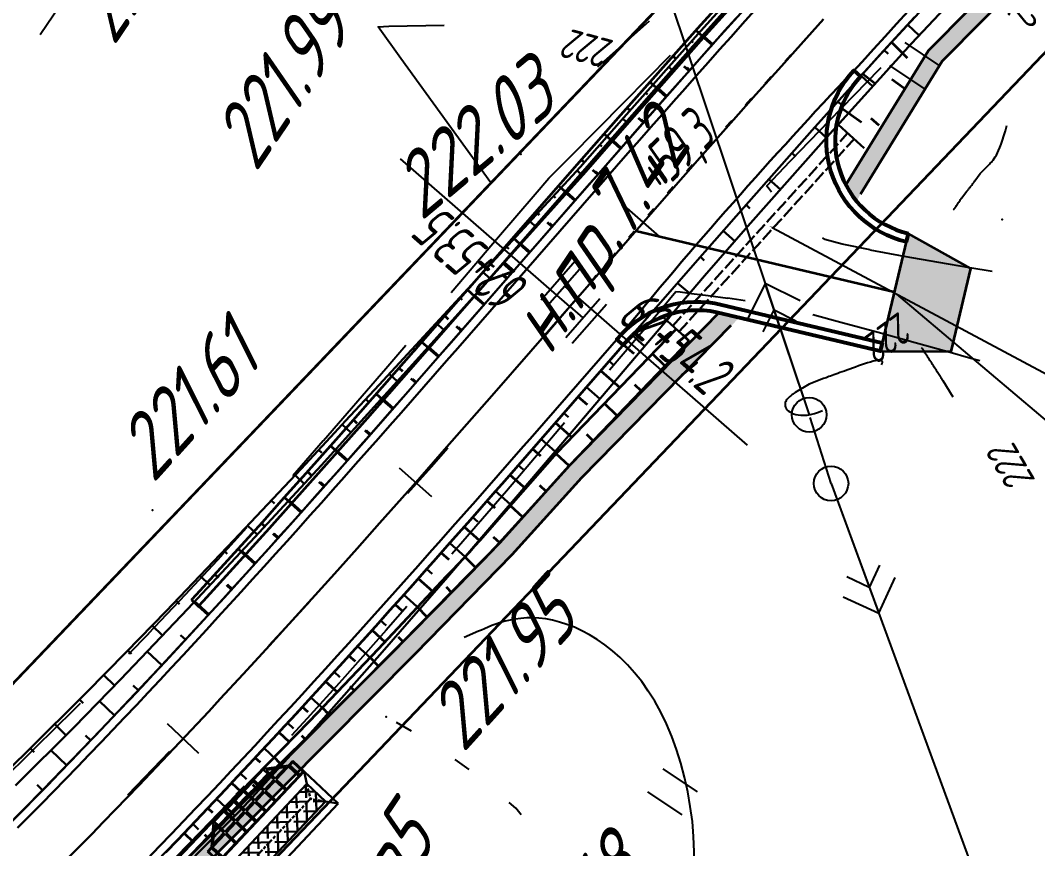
# Model space of a CAD drawing. Header units: millimetres. Extents: x -698 to 8131, y -704 to 4503.
# Drawn here: x 4623.7 to 4682.5, y 3122.9 to 3170.8 of the extents above; entities that cross this region are included whole.
import ezdxf
from ezdxf import colors
from ezdxf.entities.mleader import LeaderData, LeaderLine
from ezdxf.math import Vec2, Vec3

# ---------------------------------------------------------------- set-up
doc = ezdxf.new("R2010")
doc.units = ezdxf.units.MM
for name, pattern in [('ACAD_ISO02W100', [15, 12, -3]), ('CONTI', [0]), ('STROT', [1.7, 0.5, -1.2])]:
    doc.linetypes.add(name, pattern=pattern)
for name, color, linetype, lineweight in [('10', 1, 'Continuous', 35), ('Гравий', 30, 'Continuous', 35), ('КОПИЯ_ОСЬ_13_ОТКОСЫ', 7, 'Continuous', 30), ('КОПИЯ_ОСЬ_ГРАНИЦЫ_ПОЛОС', 7, 'Continuous', 30), ('ОСЬ_ВЕРХ_ПОКРЫТИЯ_ГРАНИЦЫ_ПОЛОС', 7, 'Continuous', 30), ('ОСЬ_ВЕРХ_ПОКРЫТИЯ_ОСЬ', 1, 'Continuous', 30), ('Ось_примыкания', 1, 'Continuous', 35), ('Площ примыкании', 101, 'Continuous', 30), ('Тротуар', 40, 'Continuous', 35), ('Трубы мет.', 7, 'ACAD_ISO02W100', 30)]:
    doc.layers.add(name, color=color, linetype=linetype, lineweight=lineweight)
for name, color, linetype in [('GOR_BDEFAULT', 212, 'CONTI'), ('NAD_MDEFAULT', 7, 'CONTI'), ('PI_OTDEFAULT', 172, 'CONTI'), ('PI_TTDEFAULT', 5, 'CONTI'), ('SIT_LDEFAULT', 7, 'CONTI'), ('USLZNDEFAULT', 7, 'CONTI'), ('ZAPSKDEFAULT', 7, 'CONTI'), ('Выноски', 250, 'Continuous'), ('ОСЬ_ВЕРХ_ПОКРЫТИЯ_ОТКОСЫ', 7, 'Continuous'), ('ОСЬ_ВЕРХ_ПОКРЫТИЯ_ПИКЕТЫ', 1, 'Continuous'), ('ОСЬ_ВЕРХ_ПОКРЫТИЯ_РАЗБИВКА_КРИВ', 1, 'Continuous'), ('разметка', 7, 'Continuous')]:
    doc.layers.add(name, color=color, linetype=linetype)
doc.styles.add('eskd', font='isocpeui.ttf', dxfattribs={"width": 1.2})
doc.styles.add('SHRFT', font='isocpeui.ttf', dxfattribs={"width": 3.5})
doc.styles.get("Standard").update_dxf_attribs({"font": 'isocpeui.ttf'})
doc.styles.add('ГОСТ', font='isocpeui.ttf', dxfattribs={"height": 4})

# ---------------------------------------------------------------- blocks, each defined once
blk = doc.blocks.new('*U41')
at = {"color": 0}
for points in [[(-6.6, 12.26), (9.54, 28.4)], [(-6.6, 21.22), (0.58, 28.4)], [(9.9, 10.93), (-6.6, 27.43)], [(9.9, 19.9), (1.4, 28.4)], [(-6.6, 3.29), (9.9, 19.79)], [(9.9, 1.97), (-6.6, 18.47)], [(-6.6, -5.68), (9.9, 10.82)], [(9.9, -7), (-6.6, 9.5)], [(-6.6, -14.64), (9.9, 1.86)], [(9.9, -15.96), (-6.6, 0.54)], [(-6.6, -23.61), (9.9, -7.11)], [(9.9, -24.93), (-6.6, -8.43)], [(-6.6, -32.57), (9.9, -16.07)], [(9.9, -33.9), (-6.6, -17.4)], [(-6.6, -41.54), (9.9, -25.04)], [(9.64, -42.6), (-6.6, -26.36)], [(0.67, -42.6), (-6.6, -35.33)], [(1.31, -42.6), (9.9, -34.01)]]:
    blk.add_lwpolyline(points, dxfattribs=at)
blk = doc.blocks.new('Наброска')
at = {"lineweight": 30}
for p, q in [((1.5, 3), (2.006, 2.662)), ((3.75, 3), (3.244, 2.662)), ((2.006, 2.662), (2.131, 2.579)), ((2.193, 2.538), (2.318, 2.454)), ((3.057, 2.538), (2.932, 2.454)), ((3.244, 2.662), (3.119, 2.579)), ((2.381, 2.413), (2.505, 2.33)), ((2.568, 2.288), (2.625, 2.25)), ((2.682, 2.288), (2.625, 2.25)), ((2.625, 2.25), (2.625, 2.1)), ((2.625, 2.025), (2.625, 1.875)), ((2.869, 2.413), (2.745, 2.33)), ((2.625, 1.8), (2.625, 1.65)), ((2.625, 1.575), (2.625, 1.425)), ((2.625, 1.35), (2.625, 1.2)), ((2.625, 1.125), (2.625, 0.975)), ((2.625, 0.9), (2.625, 0.75)), ((2.625, 0.675), (2.625, 0.525)), ((2.625, 0.45), (2.625, 0.3)), ((2.625, 0.225), (2.625, 0.075)), ((2.625, -0.225), (2.625, -0.375)), ((2.625, -0.45), (2.625, -0.6)), ((2.625, -0.675), (2.625, -0.825)), ((2.625, -0.9), (2.625, -1.05)), ((2.625, -1.125), (2.625, -1.275)), ((2.625, -1.35), (2.625, -1.5)), ((2.625, -1.575), (2.625, -1.725)), ((2.625, -1.8), (2.625, -1.95)), ((2.381, -2.413), (2.505, -2.33)), ((2.568, -2.288), (2.625, -2.25)), ((2.625, -2.025), (2.625, -2.175)), ((2.682, -2.288), (2.625, -2.25)), ((2.869, -2.413), (2.745, -2.33)), ((1.5, -3), (2.006, -2.662)), ((2.006, -2.662), (2.131, -2.579)), ((2.193, -2.538), (2.318, -2.454)), ((3.057, -2.538), (2.932, -2.454)), ((3.244, -2.662), (3.119, -2.579)), ((3.75, -3), (3.244, -2.662))]:
    blk.add_line(p, q, dxfattribs=at)
for points in [[(0, 1.762), (0.75, 2.7), (0.75, 3), (1.5, 3), (1.5, -3), (0.75, -3), (0.75, -2.7), (0, -1.762)], [(0.788, 2.747), (1.462, 2.747), (1.462, 2.963), (0.788, 2.963)], [(1.5, 3), (3.75, 3), (3.75, -3), (1.5, -3)], [(0.12, 1.8), (0.712, 1.8), (0.712, 2.578)], [(0.788, 2.578), (0.788, 1.8), (1.462, 1.8), (1.462, 2.672), (0.788, 2.672), (0.788, 2.672)], [(2.006, 2.662), (2.006, -2.662), (3.244, -2.662), (3.244, 2.662)], [(0, 1.725), (0.3, 1.725), (0.3, 1.05), (0, 1.05)], [(0.375, 1.725), (0.712, 1.725), (0.712, 1.05), (0.375, 1.05)], [(0.788, 1.725), (1.462, 1.725), (1.462, 1.05), (0.788, 1.05)], [(0.038, 0.975), (0.712, 0.975), (0.712, 0.375), (0.038, 0.375)], [(0.788, 0.975), (1.462, 0.975), (1.462, 0.375), (0.788, 0.375)], [(0.038, 0.3), (0.712, 0.3), (0.712, -0.3), (0.038, -0.3)], [(0.788, 0.3), (1.462, 0.3), (1.462, -0.3), (0.788, -0.3)], [(0.038, -0.375), (0.712, -0.375), (0.712, -0.975), (0.038, -0.975)], [(0.788, -0.375), (1.462, -0.375), (1.462, -0.975), (0.788, -0.975)], [(0, -1.725), (0.3, -1.725), (0.3, -1.05), (0, -1.05)], [(0.375, -1.725), (0.712, -1.725), (0.712, -1.05), (0.375, -1.05)], [(0.788, -1.725), (1.462, -1.725), (1.462, -1.05), (0.788, -1.05)], [(0.12, -1.8), (0.712, -1.8), (0.712, -2.578)], [(0.788, -2.578), (0.788, -1.8), (1.462, -1.8), (1.462, -2.672), (0.788, -2.672), (0.788, -2.672)], [(0.788, -2.747), (1.462, -2.747), (1.462, -2.963), (0.788, -2.963)]]:
    blk.add_lwpolyline(points, close=True, dxfattribs=at)
at = {"lineweight": 30, "xscale": 0.075, "yscale": 0.075, "zscale": 0.075}
blk.add_blockref('*U41', (2.501, 0.532), dxfattribs=at)
blk = doc.blocks.new('BL_2011')
at = {"color": 0}
for p, q in [((0, 0), (0, 2.4)), ((1.6, 0), (1.6, 2.4))]:
    blk.add_line(p, q, dxfattribs=at)
blk = doc.blocks.new('BL_20')
at = {"color": 0}
blk.add_circle((0, 0), 1, dxfattribs=at)
blk = doc.blocks.new('*U49')
at = {"layer": 'КОПИЯ_ОСЬ_13_ОТКОСЫ'}
for points in [[(251.01, 516.279), (254.433, 519.602), (257.82, 522.976), (260.143, 525.335), (262.451, 527.708), (266.362, 531.799), (270.246, 535.935), (272.18, 538.016), (272.824, 538.711), (274.764, 540.793), (277.348, 543.578), (286.397, 553.376), (288.917, 556.249), (293.361, 561.265), (297.214, 565.544)], [(253.736, 517.609), (257.119, 520.998), (259.8, 523.743), (263.709, 527.832), (267.582, 531.971), (271.428, 536.15), (273.343, 538.253), (275.255, 540.362), (277.8, 543.183), (286.709, 553.103), (289.224, 555.979), (293.657, 561), (297.501, 565.283)], [(292.829, 560.665), (292.929, 560.576)], [(291.503, 559.168), (291.804, 558.901)], [(290.177, 557.671), (290.279, 557.58)], [(288.851, 556.173), (289.158, 555.903)], [(287.532, 554.67), (287.637, 554.578)], [(286.207, 553.171), (286.515, 552.887)], [(284.851, 551.702), (284.967, 551.595)], [(283.494, 550.233), (283.842, 549.911)], [(282.137, 548.764), (282.266, 548.644)], [(280.78, 547.294), (281.169, 546.935)], [(279.423, 545.825), (279.566, 545.693)], [(278.066, 544.356), (278.496, 543.958)], [(276.707, 542.888), (276.864, 542.743)], [(275.347, 541.422), (275.817, 540.986)], [(273.985, 539.957), (274.155, 539.799)], [(272.622, 538.494), (273.132, 538.021)], [(271.262, 537.028), (271.44, 536.862)], [(269.898, 535.565), (270.43, 535.065)], [(268.529, 534.107), (268.716, 533.931)], [(267.16, 532.649), (267.721, 532.122)], [(265.785, 531.196), (265.979, 531.011)], [(264.403, 529.75), (264.984, 529.195)], [(263.021, 528.305), (263.221, 528.113)], [(261.633, 526.865), (262.23, 526.285)], [(260.237, 525.432), (260.445, 525.229)], [(258.836, 524.005), (259.458, 523.393)], [(257.427, 522.586), (257.641, 522.371)], [(256.011, 521.174), (256.652, 520.53)], [(254.594, 519.762), (254.816, 519.54)]]:
    blk.add_lwpolyline(points, dxfattribs=at)

msp = doc.modelspace()

# ---------------------------------------------------------------- hatches: boundary and pattern name
at = {"layer": 'Гравий', "ltscale": 7}
h = msp.add_hatch(color=256, dxfattribs=at)
h.paths.add_polyline_path([(4678.629, 3156.426), (4675, 3158.457), (4674.192, 3155.052), (4677.621, 3152.173)])
h.paths.add_polyline_path([(4674.192, 3155.052), (4673.385, 3151.646), (4677.489, 3151.619), (4677.621, 3152.173)])
at = {"layer": 'Тротуар', "lineweight": 30, "ltscale": 7}
for points in [[(4750.851, 3240.533), (4744.507, 3234.59), (4739.082, 3228.72), (4728.466, 3217.215), (4721.081, 3209.127), (4707.005, 3195.988), (4694.99, 3187.404), (4689.172, 3181.87), (4683.393, 3176.339), (4676.149, 3169.012), (4671.396, 3161.258), (4672.019, 3160.317), (4672.248, 3160.735), (4676.96, 3168.41), (4684.094, 3175.626), (4689.862, 3181.146), (4695.651, 3186.653), (4707.64, 3195.212), (4721.799, 3208.43), (4729.203, 3216.539), (4739.817, 3228.042), (4745.217, 3233.885), (4751.953, 3240.111)], [(4574.899, 3074.276), (4575.294, 3073.418), (4576.712, 3074.251), (4583.281, 3078.834), (4589.76, 3083.547), (4596.289, 3088.339), (4606.028, 3095.85), (4611.942, 3100.74), (4617.993, 3106.019), (4626.782, 3114.243), (4633.809, 3121.367), (4646.491, 3134.137), (4652.107, 3139.885), (4656.133, 3144.334), (4665.227, 3153.58), (4664.057, 3153.857), (4655.405, 3145.019), (4651.379, 3140.571), (4645.778, 3134.839), (4633.098, 3122.071), (4626.084, 3114.96), (4617.323, 3106.761), (4611.295, 3101.502), (4605.404, 3096.632), (4595.688, 3089.139), (4589.17, 3084.354), (4582.701, 3079.648), (4576.14, 3075.071)]]:
    msp.add_hatch(color=256, dxfattribs=at).paths.add_polyline_path(points)

# ---------------------------------------------------------------- linework, layer by layer
at = {"layer": '10'}
for p, q in [((4704.083, 3217.114), (4605.073, 3113.424)), ((4617.193, 3100.104), (4716.683, 3204.304)), ((4617.193, 3100.104), (4716.683, 3204.304))]:
    msp.add_line(p, q, dxfattribs=at)
msp.add_lwpolyline([(4789.103, 3384.464), (4785.093, 3347.224), (4781.963, 3330.514), (4765.343, 3289.654), (4750.583, 3264.934), (4737.293, 3247.844), (4704.083, 3217.114), (4605.073, 3113.424), (4594.853, 3105.354), (4502.873, 3046.584), (4488.273, 3034.384), (4472.633, 3015.434), (4468.193, 2995.454), (4472.373, 2972.494)], dxfattribs=at)
at = {"layer": 'GOR_BDEFAULT', "color": 212, "elevation": 222, "flags": 128}
for points in [[(4657.049, 3168.08), (4660.039, 3170.75)], [(4650.869, 3161.39), (4645.659, 3168.58), (4644.349, 3170.41), (4644.969, 3170.45), (4648.169, 3170.5)], [(4677.629, 3159.82), (4677.649, 3159.85), (4677.679, 3159.89), (4677.709, 3159.93), (4677.739, 3159.98), (4677.769, 3160.02), (4677.799, 3160.07), (4677.829, 3160.12), (4677.869, 3160.17), (4677.899, 3160.22), (4677.929, 3160.27), (4677.969, 3160.32), (4677.999, 3160.37), (4678.029, 3160.42), (4678.059, 3160.46), (4678.079, 3160.5), (4678.389, 3160.89), (4678.419, 3160.92), (4678.449, 3160.96), (4678.479, 3161), (4678.509, 3161.04), (4678.539, 3161.08), (4678.569, 3161.12), (4678.609, 3161.16), (4678.639, 3161.21), (4678.679, 3161.25), (4678.709, 3161.3), (4678.739, 3161.34), (4678.779, 3161.38), (4678.809, 3161.42), (4678.839, 3161.46), (4678.859, 3161.5), (4679.169, 3161.93), (4679.699, 3162.47), (4679.749, 3162.52), (4679.809, 3162.58), (4679.859, 3162.64), (4679.909, 3162.7), (4679.969, 3162.78), (4680.029, 3162.88), (4680.099, 3162.98), (4680.159, 3163.11), (4680.229, 3163.26), (4680.299, 3163.43), (4680.379, 3163.62), (4680.449, 3163.84), (4680.539, 3164.09), (4680.619, 3164.38), (4680.709, 3164.69)], [(4677.609, 3148.98), (4677.019, 3149.94), (4676.989, 3149.98), (4676.959, 3150.03), (4676.929, 3150.07), (4676.899, 3150.12), (4676.869, 3150.17), (4676.839, 3150.22), (4676.799, 3150.28), (4676.759, 3150.33), (4676.719, 3150.39), (4676.679, 3150.46), (4676.639, 3150.52), (4676.599, 3150.59), (4676.549, 3150.66), (4676.509, 3150.73), (4676.459, 3150.8), (4676.409, 3150.88), (4676.359, 3150.95), (4676.309, 3151.03), (4676.259, 3151.11), (4676.209, 3151.19), (4676.159, 3151.26), (4676.109, 3151.34), (4676.059, 3151.41), (4676.009, 3151.49), (4675.969, 3151.56), (4675.919, 3151.62), (4675.879, 3151.69), (4675.839, 3151.74), (4675.809, 3151.8), (4675.779, 3151.84)], [(4677.609, 3148.98), (4677.019, 3149.94), (4676.989, 3149.98), (4676.959, 3150.03), (4676.929, 3150.07), (4676.899, 3150.12), (4676.869, 3150.17), (4676.839, 3150.22), (4676.799, 3150.28), (4676.759, 3150.33), (4676.719, 3150.39), (4676.679, 3150.46), (4676.639, 3150.52), (4676.599, 3150.59), (4676.549, 3150.66), (4676.509, 3150.73), (4676.459, 3150.8), (4676.409, 3150.88), (4676.359, 3150.95), (4676.309, 3151.03), (4676.259, 3151.11), (4676.209, 3151.19), (4676.159, 3151.26), (4676.109, 3151.34), (4676.059, 3151.41), (4676.009, 3151.49), (4675.969, 3151.56), (4675.919, 3151.62), (4675.879, 3151.69), (4675.839, 3151.74), (4675.809, 3151.8), (4675.779, 3151.84)], [(4673.459, 3150.85), (4673.499, 3150.94), (4673.509, 3151.02), (4673.479, 3151.07), (4673.429, 3151.1), (4673.349, 3151.11), (4673.239, 3151.11), (4673.119, 3151.09), (4672.969, 3151.06), (4672.819, 3151.02), (4672.649, 3150.97), (4672.479, 3150.91), (4672.299, 3150.85), (4672.119, 3150.79), (4671.949, 3150.73), (4671.779, 3150.67), (4671.619, 3150.61), (4671.459, 3150.55), (4671.319, 3150.5), (4671.179, 3150.45), (4671.049, 3150.41), (4670.929, 3150.36), (4670.819, 3150.32), (4670.709, 3150.28), (4670.609, 3150.24), (4670.509, 3150.21), (4670.419, 3150.18), (4670.339, 3150.14), (4670.259, 3150.11), (4670.179, 3150.09), (4670.099, 3150.06), (4669.269, 3149.73), (4668.469, 3149.26), (4668.409, 3149.22), (4668.339, 3149.17), (4668.269, 3149.12), (4668.209, 3149.07), (4668.149, 3149.02), (4668.089, 3148.96), (4668.039, 3148.91), (4667.989, 3148.85), (4667.949, 3148.79), (4667.919, 3148.73), (4667.889, 3148.67), (4667.879, 3148.6), (4667.879, 3148.54), (4667.889, 3148.47), (4667.909, 3148.4)], [(4673.459, 3150.85), (4673.499, 3150.94), (4673.509, 3151.02), (4673.479, 3151.07), (4673.429, 3151.1), (4673.349, 3151.11), (4673.239, 3151.11), (4673.119, 3151.09), (4672.969, 3151.06), (4672.819, 3151.02), (4672.649, 3150.97), (4672.479, 3150.91), (4672.299, 3150.85), (4672.119, 3150.79), (4671.949, 3150.73), (4671.779, 3150.67), (4671.619, 3150.61), (4671.459, 3150.55), (4671.319, 3150.5), (4671.179, 3150.45), (4671.049, 3150.41), (4670.929, 3150.36), (4670.819, 3150.32), (4670.709, 3150.28), (4670.609, 3150.24), (4670.509, 3150.21), (4670.419, 3150.18), (4670.339, 3150.14), (4670.259, 3150.11), (4670.179, 3150.09), (4670.099, 3150.06), (4669.269, 3149.73), (4668.469, 3149.26), (4668.409, 3149.22), (4668.339, 3149.17), (4668.269, 3149.12), (4668.209, 3149.07), (4668.149, 3149.02), (4668.089, 3148.96), (4668.039, 3148.91), (4667.989, 3148.85), (4667.949, 3148.79), (4667.919, 3148.73), (4667.889, 3148.67), (4667.879, 3148.6), (4667.879, 3148.54), (4667.889, 3148.47), (4667.909, 3148.4)], [(4667.909, 3148.4), (4667.949, 3148.33), (4668.009, 3148.26), (4668.069, 3148.19), (4668.159, 3148.13), (4668.259, 3148.07), (4668.369, 3148.02), (4668.499, 3147.98), (4668.639, 3147.96), (4668.799, 3147.94), (4668.969, 3147.94), (4669.159, 3147.95), (4669.359, 3147.99), (4669.579, 3148.04), (4669.809, 3148.12), (4670.049, 3148.22)], [(4667.909, 3148.4), (4667.949, 3148.33), (4668.009, 3148.26), (4668.069, 3148.19), (4668.159, 3148.13), (4668.259, 3148.07), (4668.369, 3148.02), (4668.499, 3147.98), (4668.639, 3147.96), (4668.799, 3147.94), (4668.969, 3147.94), (4669.159, 3147.95), (4669.359, 3147.99), (4669.579, 3148.04), (4669.809, 3148.12), (4670.049, 3148.22)], [(4652.379, 3107.54), (4653.419, 3108.24), (4654.409, 3108.95), (4655.339, 3109.64), (4656.209, 3110.34), (4657.029, 3111.03), (4657.779, 3111.72), (4658.479, 3112.42), (4659.129, 3113.13), (4659.719, 3113.84), (4660.249, 3114.56), (4660.729, 3115.3), (4661.149, 3116.04), (4661.509, 3116.81), (4661.829, 3117.6), (4662.089, 3118.4), (4662.289, 3119.23), (4662.449, 3120.08), (4662.549, 3120.95), (4662.609, 3121.82), (4662.619, 3122.7), (4662.589, 3123.58), (4662.519, 3124.45), (4662.399, 3125.32), (4662.249, 3126.17), (4662.069, 3127.01), (4661.849, 3127.82), (4661.599, 3128.61), (4661.329, 3129.37), (4661.019, 3130.09), (4660.699, 3130.77), (4660.349, 3131.4), (4659.969, 3131.99), (4659.589, 3132.54), (4659.179, 3133.04), (4658.769, 3133.51), (4658.339, 3133.93), (4657.899, 3134.32), (4657.459, 3134.66), (4657.019, 3134.97), (4656.579, 3135.24), (4656.129, 3135.48), (4655.699, 3135.68), (4655.259, 3135.85), (4654.839, 3135.98), (4654.429, 3136.09), (4654.039, 3136.16), (4653.649, 3136.2), (4653.289, 3136.22), (4652.939, 3136.22), (4652.599, 3136.19), (4652.279, 3136.15), (4651.979, 3136.1), (4651.689, 3136.03), (4651.419, 3135.95), (4651.159, 3135.87), (4650.929, 3135.78), (4650.709, 3135.69), (4650.509, 3135.6), (4650.329, 3135.52), (4650.159, 3135.45), (4649.329, 3135.09)], [(4652.379, 3107.54), (4653.419, 3108.24), (4654.409, 3108.95), (4655.339, 3109.64), (4656.209, 3110.34), (4657.029, 3111.03), (4657.779, 3111.72), (4658.479, 3112.42), (4659.129, 3113.13), (4659.719, 3113.84), (4660.249, 3114.56), (4660.729, 3115.3), (4661.149, 3116.04), (4661.509, 3116.81), (4661.829, 3117.6), (4662.089, 3118.4), (4662.289, 3119.23), (4662.449, 3120.08), (4662.549, 3120.95), (4662.609, 3121.82), (4662.619, 3122.7), (4662.589, 3123.58), (4662.519, 3124.45), (4662.399, 3125.32), (4662.249, 3126.17), (4662.069, 3127.01), (4661.849, 3127.82), (4661.599, 3128.61), (4661.329, 3129.37), (4661.019, 3130.09), (4660.699, 3130.77), (4660.349, 3131.4), (4659.969, 3131.99), (4659.589, 3132.54), (4659.179, 3133.04), (4658.769, 3133.51), (4658.339, 3133.93), (4657.899, 3134.32), (4657.459, 3134.66), (4657.019, 3134.97), (4656.579, 3135.24), (4656.129, 3135.48), (4655.699, 3135.68), (4655.259, 3135.85), (4654.839, 3135.98), (4654.429, 3136.09), (4654.039, 3136.16), (4653.649, 3136.2), (4653.289, 3136.22), (4652.939, 3136.22), (4652.599, 3136.19), (4652.279, 3136.15), (4651.979, 3136.1), (4651.689, 3136.03), (4651.419, 3135.95), (4651.159, 3135.87), (4650.929, 3135.78), (4650.709, 3135.69), (4650.509, 3135.6), (4650.329, 3135.52), (4650.159, 3135.45), (4649.329, 3135.09)]]:
    msp.add_lwpolyline(points, dxfattribs=at)
at = {"layer": 'NAD_MDEFAULT', "color": 0}
msp.add_line((4624.8, 3169.957), (4635.075, 3185.191), dxfattribs=at)
at = {"layer": 'PI_TTDEFAULT', "color": 5}
for p in [(4652.599, 3163.04, 222.034), (4680.439, 3159.27, 222.022), (4631.299, 3142.45, 221.608), (4644.819, 3130.51, 221.948)]:
    msp.add_point(p, dxfattribs=at)
at = {"layer": 'SIT_LDEFAULT', "color": 7}
for p, q in [((4658.989, 3178.69), (4669.279, 3147.97)), ((4658.589, 3166.06), (4661.249, 3168.76)), ((4670.449, 3164.98), (4673.339, 3167.95)), ((4673.339, 3167.95), (4673.439, 3168.06)), ((4655.429, 3162.87), (4658.589, 3166.06)), ((4668.179, 3162.64), (4670.449, 3164.98)), ((4654.219, 3161.65), (4655.429, 3162.87)), ((4666.819, 3161.21), (4668.179, 3162.64)), ((4653.429, 3160.72), (4654.219, 3161.65)), ((4666.919, 3161.07), (4666.809, 3161.21)), ((4667.099, 3160.85), (4666.919, 3161.07)), ((4651.319, 3158.25), (4653.429, 3160.72)), ((4648.579, 3155.04), (4651.319, 3158.25)), ((4670.179, 3158.11), (4670.039, 3158.18)), ((4671.179, 3157.84), (4670.179, 3158.11)), ((4672.799, 3157.5), (4671.179, 3157.84)), ((4674.759, 3157.12), (4672.799, 3157.49)), ((4676.779, 3156.78), (4674.759, 3157.13)), ((4678.569, 3156.47), (4676.779, 3156.78)), ((4679.849, 3156.26), (4678.569, 3156.47)), ((4666.739, 3155.56), (4665.729, 3153.53)), ((4668.959, 3148.92), (4666.739, 3155.56)), ((4668.759, 3154.55), (4666.739, 3155.56)), ((4661.569, 3155.08), (4660.559, 3153.87)), ((4661.809, 3155.05), (4661.569, 3155.08)), ((4662.469, 3154.97), (4661.809, 3155.05)), ((4663.429, 3154.85), (4662.469, 3154.97)), ((4664.569, 3154.7), (4663.429, 3154.85)), ((4665.579, 3154.56), (4664.569, 3154.71)), ((4660.559, 3153.87), (4658.399, 3151.34)), ((4666.619, 3152.77), (4667.249, 3154.04)), ((4667.249, 3154.04), (4668.509, 3153.41)), ((4671.109, 3153.31), (4669.489, 3153.74)), ((4673.259, 3152.73), (4671.109, 3153.31)), ((4675.409, 3152.13), (4673.259, 3152.73)), ((4644.799, 3150.65), (4645.959, 3152)), ((4677.299, 3151.61), (4675.409, 3152.13)), ((4658.409, 3151.34), (4657.719, 3150.54)), ((4678.629, 3151.23), (4677.299, 3151.61)), ((4679.139, 3151.09), (4678.629, 3151.23)), ((4641.189, 3146.48), (4644.799, 3150.65)), ((4670.539, 3144), (4669.329, 3147.81)), ((4655.129, 3147.5), (4651.769, 3143.56)), ((4639.409, 3144.46), (4641.179, 3146.48)), ((4670.539, 3144), (4681.299, 3114.73)), ((4651.769, 3143.56), (4648.619, 3139.9)), ((4670.889, 3143.06), (4673.299, 3136.49)), ((4635.299, 3139.83), (4636.759, 3141.46)), ((4633.209, 3137.57), (4635.309, 3139.83)), ((4673.339, 3139.28), (4672.749, 3137.99)), ((4672.749, 3137.99), (4671.459, 3138.59)), ((4673.299, 3136.49), (4674.249, 3138.55)), ((4631.079, 3135.33), (4633.209, 3137.57)), ((4671.249, 3137.44), (4673.299, 3136.49)), ((4646.009, 3136.88), (4644.819, 3135.51)), ((4644.819, 3135.51), (4642.279, 3132.64)), ((4629.939, 3134.14), (4631.089, 3135.32)), ((4642.279, 3132.64), (4640.249, 3130.41)), ((4624.559, 3128.74), (4626.749, 3130.91)), ((4626.749, 3130.91), (4627.129, 3131.29)), ((4640.249, 3130.41), (4639.339, 3129.42)), ((4646.279, 3129.67), (4645.419, 3130.18)), ((4622.349, 3126.58), (4624.559, 3128.74)), ((4649.609, 3127.45), (4648.799, 3128.04)), ((4636.599, 3126.5), (4636.129, 3126.01)), ((4636.139, 3126), (4634.059, 3123.83)), ((4652.309, 3125.22), (4651.929, 3125.55)), ((4652.619, 3124.83), (4652.319, 3125.22)), ((4634.059, 3123.83), (4631.949, 3121.67))]:
    msp.add_line(p, q, dxfattribs=at)
at = {"layer": 'Гравий', "linetype": 'Continuous'}
msp.add_lwpolyline([(4673.385, 3151.646), (4677.489, 3151.619), (4678.629, 3156.426), (4675, 3158.457)], dxfattribs=at)
at = {"layer": 'КОПИЯ_ОСЬ_13_ОТКОСЫ'}
for points in [[(4621.606, 3122.885), (4624.985, 3126.293), (4628.322, 3129.75), (4631.598, 3133.224), (4635.444, 3137.393), (4639.255, 3141.606), (4640.519, 3143.019), (4641.78, 3144.436), (4643.667, 3146.566), (4645.55, 3148.703), (4648.057, 3151.561), (4656.827, 3161.603), (4659.344, 3164.474), (4663.781, 3169.487), (4667.627, 3173.76)], [(4623.381, 3126.523), (4626.763, 3129.912), (4629.444, 3132.657), (4633.353, 3136.746), (4637.226, 3140.885), (4641.072, 3145.064), (4642.987, 3147.167), (4644.899, 3149.276), (4647.444, 3152.097), (4656.353, 3162.017), (4658.868, 3164.893), (4663.301, 3169.915), (4667.145, 3174.197)], [(4623.261, 3113.874), (4625.12, 3115.677), (4626.964, 3117.495), (4630.418, 3120.979), (4633.822, 3124.505), (4637.155, 3128.039), (4641.058, 3132.27), (4644.913, 3136.533), (4646.189, 3137.959), (4647.462, 3139.388), (4649.363, 3141.535), (4651.258, 3143.685), (4653.776, 3146.555), (4662.547, 3156.599), (4665.052, 3159.456), (4669.452, 3164.428), (4673.252, 3168.65), (4677.08, 3172.816)], [(4623.086, 3112.037), (4625.022, 3113.852), (4628.578, 3117.269), (4632.079, 3120.732), (4635.529, 3124.235), (4636.214, 3124.94), (4636.896, 3125.646), (4640.77, 3129.93), (4644.589, 3134.246), (4648.364, 3138.586), (4650.238, 3140.762), (4652.105, 3142.94), (4654.584, 3145.847), (4663.215, 3156.013), (4665.723, 3158.866), (4670.126, 3163.827), (4673.924, 3168.038), (4675.198, 3169.431), (4677.746, 3172.184)], [(4674.97, 3170.52), (4675.636, 3169.908)], [(4663.703, 3169.399), (4663.222, 3169.825)], [(4673.617, 3169.048), (4673.84, 3168.843)], [(4662.378, 3167.902), (4662.219, 3168.042)], [(4672.276, 3167.565), (4672.95, 3166.958)], [(4661.052, 3166.404), (4660.575, 3166.826)], [(4670.938, 3166.078), (4671.161, 3165.877)], [(4659.727, 3164.906), (4659.569, 3165.046)], [(4669.6, 3164.591), (4670.271, 3163.988)], [(4658.406, 3163.404), (4657.931, 3163.821)], [(4668.273, 3163.095), (4668.497, 3162.897)], [(4657.088, 3161.901), (4656.924, 3162.044)], [(4666.947, 3161.597), (4667.619, 3161.002)], [(4655.771, 3160.395), (4655.281, 3160.823)], [(4665.622, 3160.1), (4665.844, 3159.902)], [(4654.456, 3158.888), (4654.278, 3159.043)], [(4664.3, 3158.598), (4664.971, 3158.01)], [(4653.14, 3157.382), (4652.608, 3157.847)], [(4662.982, 3157.095), (4663.209, 3156.895)], [(4651.824, 3155.876), (4651.633, 3156.043)], [(4661.665, 3155.589), (4662.349, 3154.992)], [(4650.509, 3154.369), (4649.935, 3154.871)], [(4660.349, 3154.083), (4660.591, 3153.872)], [(4649.194, 3152.863), (4648.988, 3153.042)], [(4659.034, 3152.576), (4659.759, 3151.943)], [(4647.878, 3151.357), (4647.262, 3151.896)], [(4657.718, 3151.07), (4657.974, 3150.847)], [(4646.559, 3149.853), (4646.339, 3150.045)], [(4656.402, 3149.564), (4657.17, 3148.893)], [(4645.239, 3148.35), (4644.583, 3148.928)], [(4655.087, 3148.057), (4655.357, 3147.822)], [(4643.917, 3146.85), (4643.684, 3147.054)], [(4653.771, 3146.551), (4654.58, 3145.842)], [(4642.591, 3145.352), (4641.896, 3145.968)], [(4652.453, 3145.047), (4652.736, 3144.799)], [(4641.264, 3143.856), (4641.017, 3144.075)], [(4651.133, 3143.544), (4651.982, 3142.796)], [(4639.932, 3142.364), (4639.194, 3143.024)], [(4649.811, 3142.043), (4650.108, 3141.782)], [(4638.595, 3140.877), (4638.338, 3141.109)], [(4648.486, 3140.545), (4649.375, 3139.759)], [(4637.254, 3139.393), (4636.483, 3140.09)], [(4647.159, 3139.049), (4647.467, 3138.775)], [(4635.912, 3137.91), (4635.641, 3138.155)], [(4645.829, 3137.556), (4646.751, 3136.731)], [(4634.561, 3136.435), (4633.756, 3137.177)], [(4644.493, 3136.067), (4644.814, 3135.777)], [(4633.205, 3134.965), (4632.921, 3135.227)], [(4631.849, 3133.495), (4630.997, 3134.281)], [(4643.151, 3134.584), (4644.116, 3133.712)], [(4641.81, 3133.101), (4642.144, 3132.798)], [(4630.48, 3132.037), (4630.186, 3132.314)], [(4629.108, 3130.582), (4628.228, 3131.412)], [(4640.462, 3131.623), (4641.456, 3130.706)], [(4639.106, 3130.153), (4639.449, 3129.836)], [(4627.728, 3129.134), (4627.424, 3129.427)], [(4626.339, 3127.695), (4625.428, 3128.574)], [(4637.75, 3128.683), (4638.781, 3127.731)], [(4636.384, 3127.222), (4636.733, 3126.893)], [(4624.949, 3126.257), (4624.637, 3126.567)], [(4635.012, 3125.766), (4636.058, 3124.78)], [(4633.638, 3124.314), (4633.969, 3123.993)]]:
    msp.add_lwpolyline(points, dxfattribs=at)
at = {"layer": 'КОПИЯ_ОСЬ_ГРАНИЦЫ_ПОЛОС'}
msp.add_lwpolyline([(4675, 3158.457), (4675, 3158.457, -0.57379), (4672.228, 3167.54), (4672.428, 3167.754)], format="xyb", dxfattribs=at)
at = {"layer": 'ОСЬ_ВЕРХ_ПОКРЫТИЯ_ГРАНИЦЫ_ПОЛОС', "linetype": 'Continuous'}
for points in [[(4623.502, 3124.076), (4624.197, 3124.777), (4624.889, 3125.481), (4625.58, 3126.187), (4626.269, 3126.895), (4626.957, 3127.604), (4627.642, 3128.316), (4628.326, 3129.03), (4629.008, 3129.745), (4629.689, 3130.462), (4630.368, 3131.181), (4631.046, 3131.902), (4631.723, 3132.624), (4632.398, 3133.348), (4633.071, 3134.073), (4633.744, 3134.8), (4634.415, 3135.529), (4635.085, 3136.258), (4635.753, 3136.99), (4636.421, 3137.722), (4637.087, 3138.456), (4637.753, 3139.191), (4638.417, 3139.927), (4639.081, 3140.664), (4639.744, 3141.402), (4640.405, 3142.142), (4641.067, 3142.882), (4641.727, 3143.624), (4642.387, 3144.366), (4643.046, 3145.109), (4643.704, 3145.853), (4644.362, 3146.598), (4645.019, 3147.343), (4645.676, 3148.089), (4646.332, 3148.836), (4646.989, 3149.583), (4647.644, 3150.331), (4648.3, 3151.08), (4648.955, 3151.829), (4649.611, 3152.578), (4650.266, 3153.328), (4650.921, 3154.078), (4651.576, 3154.829), (4652.231, 3155.579), (4652.886, 3156.33), (4653.541, 3157.081), (4654.197, 3157.832), (4654.852, 3158.583), (4655.508, 3159.335), (4656.164, 3160.086), (4656.821, 3160.837), (4657.478, 3161.589), (4658.136, 3162.34), (4658.795, 3163.091), (4659.454, 3163.841), (4660.114, 3164.592), (4660.775, 3165.342), (4661.436, 3166.092), (4662.099, 3166.841), (4662.762, 3167.589), (4663.427, 3168.337), (4664.093, 3169.085), (4664.759, 3169.832), (4665.428, 3170.578), (4666.097, 3171.323)], [(4623.148, 3124.428), (4623.841, 3125.129), (4624.533, 3125.831), (4625.222, 3126.536), (4625.91, 3127.243), (4626.597, 3127.952), (4627.282, 3128.662), (4627.965, 3129.375), (4628.646, 3130.09), (4629.326, 3130.806), (4630.005, 3131.524), (4630.682, 3132.244), (4631.357, 3132.965), (4632.032, 3133.689), (4632.704, 3134.413), (4633.376, 3135.139), (4634.047, 3135.867), (4634.716, 3136.596), (4635.384, 3137.327), (4636.051, 3138.059), (4636.717, 3138.792), (4637.382, 3139.526), (4638.046, 3140.262), (4638.709, 3140.998), (4639.371, 3141.736), (4640.033, 3142.475), (4640.693, 3143.215), (4641.353, 3143.956), (4642.013, 3144.698), (4642.671, 3145.441), (4643.329, 3146.184), (4643.987, 3146.929), (4644.644, 3147.674), (4645.301, 3148.42), (4645.957, 3149.166), (4646.613, 3149.913), (4647.268, 3150.661), (4647.924, 3151.409), (4648.579, 3152.158), (4649.234, 3152.907), (4649.889, 3153.657), (4650.544, 3154.407), (4651.199, 3155.157), (4651.854, 3155.908), (4652.509, 3156.659), (4653.164, 3157.41), (4653.82, 3158.161), (4654.475, 3158.912), (4655.131, 3159.664), (4655.788, 3160.415), (4656.445, 3161.166), (4657.102, 3161.918), (4657.76, 3162.669), (4658.419, 3163.42), (4659.078, 3164.171), (4659.738, 3164.922), (4660.399, 3165.672), (4661.061, 3166.423), (4661.724, 3167.172), (4662.388, 3167.921), (4663.053, 3168.67), (4663.719, 3169.418), (4664.387, 3170.165), (4665.055, 3170.912)]]:
    msp.add_lwpolyline(points, dxfattribs=at)
for points in [[(4674.884, 3157.971), (4674.883, 3157.971, -0.567812), (4671.786, 3167.8), (4671.786, 3167.8), (4671.786, 3167.8), (4671.786, 3167.8), (4671.814, 3167.828), (4671.814, 3167.828), (4672.332, 3168.38), (4672.997, 3169.113), (4673.664, 3169.846), (4674.333, 3170.576), (4675.002, 3171.306)], [(4675, 3158.457), (4674.998, 3158.458, -0.567252), (4672.153, 3167.46), (4672.176, 3167.484), (4672.699, 3168.041), (4673.367, 3168.777), (4674.034, 3169.509), (4674.701, 3170.239), (4675.37, 3170.967)], [(4673.5, 3152.132), (4664.166, 3154.345, 0.278331), (4658.262, 3152.453), (4658.262, 3152.453), (4658.262, 3152.453), (4658.262, 3152.453), (4657.859, 3151.991), (4657.204, 3151.24), (4656.548, 3150.489), (4655.892, 3149.737), (4655.236, 3148.986), (4654.58, 3148.235), (4653.923, 3147.484), (4653.266, 3146.733), (4652.608, 3145.982), (4651.95, 3145.231), (4651.291, 3144.48), (4650.631, 3143.73), (4649.971, 3142.98), (4649.31, 3142.23), (4648.648, 3141.481), (4647.986, 3140.733), (4647.322, 3139.984), (4646.658, 3139.237), (4645.992, 3138.49), (4645.326, 3137.743), (4644.658, 3136.997), (4643.99, 3136.252), (4643.32, 3135.508), (4642.649, 3134.765), (4641.976, 3134.022), (4641.302, 3133.28), (4640.627, 3132.54), (4639.951, 3131.8), (4639.273, 3131.061), (4638.593, 3130.324), (4637.912, 3129.587), (4637.229, 3128.852), (4636.545, 3128.118), (4635.859, 3127.385), (4635.171, 3126.654), (4634.481, 3125.924), (4633.79, 3125.196), (4633.096, 3124.469), (4632.401, 3123.743), (4631.704, 3123.019), (4631.005, 3122.297)], [(4673.385, 3151.646), (4664.05, 3153.859, 0.278315), (4658.639, 3152.125), (4658.236, 3151.663), (4657.581, 3150.911), (4656.925, 3150.16), (4656.269, 3149.409), (4655.613, 3148.657), (4654.957, 3147.906), (4654.3, 3147.155), (4653.642, 3146.403), (4652.984, 3145.652), (4652.326, 3144.901), (4651.667, 3144.15), (4651.007, 3143.4), (4650.346, 3142.65), (4649.685, 3141.9), (4649.023, 3141.15), (4648.36, 3140.401), (4647.696, 3139.652), (4647.031, 3138.904), (4646.366, 3138.157), (4645.699, 3137.41), (4645.031, 3136.664), (4644.362, 3135.918), (4643.691, 3135.173), (4643.019, 3134.429), (4642.347, 3133.686), (4641.672, 3132.944), (4640.997, 3132.202), (4640.319, 3131.462), (4639.641, 3130.723), (4638.961, 3129.984), (4638.279, 3129.247), (4637.595, 3128.511), (4636.91, 3127.777), (4636.223, 3127.043), (4635.535, 3126.311), (4634.844, 3125.58), (4634.152, 3124.851), (4633.458, 3124.123), (4632.762, 3123.397), (4632.064, 3122.672)]]:
    msp.add_lwpolyline(points, format="xyb", dxfattribs=at)
at = {"layer": 'ОСЬ_ВЕРХ_ПОКРЫТИЯ_ОСЬ'}
msp.add_lwpolyline([(4626.41, 3122.323), (4627.099, 3123.021), (4627.785, 3123.721), (4628.469, 3124.423), (4629.152, 3125.127), (4629.832, 3125.833), (4630.511, 3126.54), (4631.188, 3127.249), (4631.864, 3127.959), (4632.538, 3128.672), (4633.21, 3129.385), (4633.881, 3130.1), (4634.55, 3130.817), (4635.217, 3131.535), (4636.549, 3132.974), (4637.874, 3134.419), (4639.195, 3135.868), (4640.511, 3137.321), (4641.823, 3138.779), (4643.131, 3140.24), (4644.436, 3141.704), (4646.386, 3143.905), (4648.331, 3146.111), (4650.917, 3149.059), (4655.432, 3154.228), (4655.432, 3154.228), (4655.892, 3154.755), (4655.892, 3154.755), (4661.028, 3160.632), (4662.96, 3162.831), (4664.898, 3165.024), (4666.194, 3166.483), (4667.493, 3167.938), (4668.797, 3169.39), (4670.105, 3170.837)], dxfattribs=at)
at = {"layer": 'ОСЬ_ВЕРХ_ПОКРЫТИЯ_ОТКОСЫ'}
for points in [[(4634.522, 3136.393), (4635.444, 3137.393), (4639.255, 3141.606), (4640.519, 3143.019), (4641.78, 3144.436), (4643.667, 3146.566), (4645.55, 3148.703), (4648.057, 3151.561), (4656.827, 3161.603), (4659.344, 3164.474), (4663.781, 3169.487), (4667.627, 3173.76)], [(4605.862, 3098.383), (4607.854, 3100.038), (4609.83, 3101.71), (4611.793, 3103.398), (4613.741, 3105.103), (4615.675, 3106.825), (4617.594, 3108.563), (4619.498, 3110.318), (4621.387, 3112.088), (4623.261, 3113.874), (4625.12, 3115.677), (4626.964, 3117.495), (4630.418, 3120.979), (4633.822, 3124.505), (4637.155, 3128.039), (4641.058, 3132.27), (4644.913, 3136.533), (4646.189, 3137.959), (4647.462, 3139.388), (4649.363, 3141.535), (4651.258, 3143.685), (4653.776, 3146.555), (4658.691, 3152.184)]]:
    msp.add_lwpolyline(points, dxfattribs=at)
at = {"layer": 'ОСЬ_ВЕРХ_ПОКРЫТИЯ_ПИКЕТЫ'}
for p, q in [((4660.627, 3158.278), (4658.746, 3159.924)), ((4647.452, 3143.223), (4645.578, 3144.878)), ((4633.985, 3128.385), (4632.164, 3130.098))]:
    msp.add_line(p, q, dxfattribs=at)
at = {"layer": 'ОСЬ_ВЕРХ_ПОКРЫТИЯ_РАЗБИВКА_КРИВ'}
for p, q in [((4655.432, 3154.228), (4645.636, 3162.775)), ((4653.775, 3154.611), (4655.747, 3156.872)), ((4654.152, 3154.283), (4656.124, 3156.543)), ((4655.892, 3154.755), (4655.138, 3155.413)), ((4655.199, 3152.44), (4657.171, 3154.701)), ((4655.576, 3152.112), (4657.548, 3154.372)), ((4655.892, 3154.755), (4665.687, 3146.209)), ((4655.432, 3154.228), (4656.185, 3153.571))]:
    msp.add_line(p, q, dxfattribs=at)
at = {"layer": 'Ось_примыкания', "color": 0}
for p, q in [((4662.729, 3170.2), (4663.098, 3169.872)), ((4663.665, 3169.356), (4663.091, 3169.864)), ((4661.401, 3168.704), (4661.587, 3168.54)), ((4662.339, 3167.858), (4662.052, 3168.112)), ((4660.074, 3167.209), (4660.451, 3166.873)), ((4661.014, 3166.361), (4660.444, 3166.865)), ((4658.746, 3165.713), (4658.938, 3165.542)), ((4659.688, 3164.863), (4659.406, 3165.113)), ((4657.423, 3164.213), (4657.81, 3163.872)), ((4658.368, 3163.361), (4657.799, 3163.859)), ((4656.102, 3162.711), (4656.298, 3162.539)), ((4657.049, 3161.857), (4656.766, 3162.105)), ((4654.784, 3161.207), (4655.18, 3160.86)), ((4655.733, 3160.351), (4655.167, 3160.846)), ((4653.467, 3159.702), (4653.666, 3159.528)), ((4654.418, 3158.845), (4654.135, 3159.092)), ((4652.15, 3158.196), (4652.55, 3157.847)), ((4653.102, 3157.338), (4652.537, 3157.832)), ((4650.833, 3156.691), (4651.034, 3156.515)), ((4651.787, 3155.832), (4651.504, 3156.078)), ((4649.516, 3155.186), (4649.92, 3154.833)), ((4650.471, 3154.325), (4649.907, 3154.818)), ((4648.199, 3153.681), (4648.401, 3153.504)), ((4649.155, 3152.819), (4648.873, 3153.066)), ((4662.32, 3152.243), (4661.959, 3152.589)), ((4646.882, 3152.176), (4647.287, 3151.82)), ((4658.547, 3152.019), (4659.135, 3151.505)), ((4647.839, 3151.313), (4647.275, 3151.808)), ((4660.937, 3150.799), (4660.209, 3151.495)), ((4645.561, 3150.674), (4645.765, 3150.495)), ((4657.231, 3150.512), (4658.332, 3149.551)), ((4646.52, 3149.81), (4646.239, 3150.056)), ((4659.553, 3149.354), (4659.187, 3149.705)), ((4644.24, 3149.172), (4644.648, 3148.812)), ((4655.916, 3149.006), (4656.429, 3148.558)), ((4645.201, 3148.307), (4644.639, 3148.801)), ((4658.17, 3147.91), (4657.431, 3148.617)), ((4642.916, 3147.673), (4643.121, 3147.493)), ((4654.6, 3147.5), (4655.551, 3146.669)), ((4643.878, 3146.806), (4643.597, 3147.054)), ((4656.787, 3146.465), (4656.414, 3146.822)), ((4641.591, 3146.176), (4641.997, 3145.816)), ((4642.553, 3145.308), (4641.989, 3145.808)), ((4653.283, 3145.994), (4653.734, 3145.599)), ((4655.405, 3145.019), (4654.635, 3145.715)), ((4640.263, 3144.68), (4640.466, 3144.5)), ((4651.965, 3144.491), (4652.867, 3143.7)), ((4641.225, 3143.813), (4640.944, 3144.063)), ((4654.064, 3143.535), (4653.69, 3143.873)), ((4638.932, 3143.188), (4639.339, 3142.824)), ((4639.894, 3142.321), (4639.335, 3142.82)), ((4650.644, 3142.989), (4651.094, 3142.592)), ((4652.723, 3142.052), (4651.998, 3142.71)), ((4637.596, 3141.699), (4637.798, 3141.516)), ((4649.322, 3141.488), (4650.22, 3140.693)), ((4638.556, 3140.834), (4638.279, 3141.084)), ((4651.379, 3140.571), (4651.027, 3140.89)), ((4636.252, 3140.218), (4636.655, 3139.852)), ((4637.215, 3139.35), (4636.657, 3139.854)), ((4647.996, 3139.991), (4648.432, 3139.605)), ((4649.997, 3139.125), (4649.363, 3139.745)), ((4634.908, 3138.737), (4635.109, 3138.554)), ((4646.667, 3138.496), (4647.489, 3137.764)), ((4635.873, 3137.867), (4635.593, 3138.12)), ((4648.598, 3137.696), (4648.294, 3137.996)), ((4633.561, 3137.259), (4633.96, 3136.889)), ((4634.522, 3136.393), (4633.971, 3136.901)), ((4645.335, 3137.004), (4645.727, 3136.654)), ((4647.193, 3136.272), (4646.62, 3136.838)), ((4643.996, 3135.519), (4644.746, 3134.84)), ((4645.788, 3134.849), (4645.52, 3135.114)), ((4642.655, 3134.035), (4643.012, 3133.712)), ((4644.379, 3133.43), (4643.882, 3133.928)), ((4641.313, 3132.552), (4641.988, 3131.942)), ((4642.962, 3132.018), (4642.732, 3132.249)), ((4639.96, 3131.079), (4640.28, 3130.784)), ((4641.546, 3130.606), (4641.12, 3131.033)), ((4638.604, 3129.609), (4639.207, 3129.053)), ((4640.122, 3129.202), (4639.929, 3129.399)), ((4637.248, 3128.139), (4637.529, 3127.88)), ((4638.691, 3127.805), (4638.34, 3128.164)), ((4635.877, 3126.683), (4636.408, 3126.182)), ((4637.259, 3126.408), (4637.102, 3126.569)), ((4634.505, 3125.228), (4634.773, 3124.975)), ((4635.865, 3124.974), (4635.553, 3125.268)), ((4633.124, 3123.781), (4633.656, 3123.267)), ((4634.487, 3123.525), (4634.334, 3123.671))]:
    msp.add_line(p, q, dxfattribs=at)
at = {"layer": 'Ось_примыкания', "color": 0, "ltscale": 7}
for p, q in [((4674.034, 3169.509), (4674.948, 3168.601)), ((4672.377, 3167.685), (4673.08, 3167.148)), ((4674.739, 3166.864), (4674.056, 3167.352)), ((4671.113, 3165.731), (4672.296, 3164.887)), ((4673.315, 3164.705), (4672.86, 3165.098))]:
    msp.add_line(p, q, dxfattribs=at)
at = {"layer": 'Ось_примыкания', "color": 0}
for points in [[(4633.561, 3137.259), (4633.85, 3137.571), (4637.658, 3141.768), (4638.921, 3143.176), (4640.182, 3144.588), (4642.069, 3146.714), (4644.58, 3149.557), (4647.087, 3152.41), (4655.866, 3162.443), (4658.391, 3165.313), (4662.841, 3170.325), (4666.701, 3174.601)], [(4633.965, 3136.895), (4634.25, 3137.204), (4638.064, 3141.404), (4639.329, 3142.812), (4643.735, 3147.772), (4646.241, 3150.625), (4649.996, 3154.919), (4657.516, 3163.537), (4662.571, 3169.283), (4666.407, 3173.571)], [(4622.784, 3112.332), (4624.719, 3114.165), (4628.21, 3117.636), (4631.645, 3121.153), (4635.029, 3124.709), (4635.7, 3125.425), (4636.369, 3126.141), (4640.396, 3130.273), (4644.372, 3134.442), (4648.308, 3138.636), (4648.641, 3138.98), (4648.972, 3139.326), (4649.299, 3139.676), (4649.623, 3140.028), (4649.944, 3140.383), (4650.263, 3140.74), (4652.159, 3142.893), (4654.679, 3145.765), (4661.59, 3152.926)], [(4607.881, 3098.643), (4609.742, 3100.19), (4611.591, 3101.752), (4613.427, 3103.329), (4615.25, 3104.92), (4617.061, 3106.525), (4618.859, 3108.145), (4620.644, 3109.779), (4622.417, 3111.428), (4624.994, 3113.881), (4628.497, 3117.349), (4631.944, 3120.863), (4635.339, 3124.416), (4636.012, 3125.13), (4636.683, 3125.846), (4640.821, 3129.883), (4644.909, 3133.958), (4648.957, 3138.06), (4650.968, 3140.118), (4652.897, 3142.244), (4655.46, 3145.081), (4662.33, 3152.254)]]:
    msp.add_lwpolyline(points, dxfattribs=at)
at = {"layer": 'Ось_примыкания', "linetype": 'Continuous'}
for points in [[(4674.192, 3155.052), (4659.242, 3158.596)], [(4675, 3158.457), (4673.385, 3151.646)], [(4632.064, 3122.672), (4632.762, 3123.397), (4633.458, 3124.123), (4634.152, 3124.851), (4634.844, 3125.58), (4635.535, 3126.311), (4636.223, 3127.043), (4636.91, 3127.777), (4637.595, 3128.511), (4638.279, 3129.247), (4638.961, 3129.984), (4639.641, 3130.723), (4640.319, 3131.462), (4640.997, 3132.202), (4641.672, 3132.944), (4642.347, 3133.686), (4643.019, 3134.429), (4643.691, 3135.173), (4644.362, 3135.918), (4645.031, 3136.664), (4645.699, 3137.41), (4646.366, 3138.157), (4647.031, 3138.904), (4647.696, 3139.652), (4648.36, 3140.401), (4649.023, 3141.15), (4649.685, 3141.899), (4650.346, 3142.649), (4651.007, 3143.4), (4651.667, 3144.15), (4652.326, 3144.901), (4652.984, 3145.652), (4653.642, 3146.403), (4654.299, 3147.154), (4654.956, 3147.906), (4655.613, 3148.657), (4656.269, 3149.409), (4656.925, 3150.16), (4657.581, 3150.911), (4658.236, 3151.662), (4658.891, 3152.413)]]:
    msp.add_lwpolyline(points, dxfattribs=at)
at = {"layer": 'Площ примыкании', "linetype": 'Continuous', "lineweight": 30}
msp.add_lwpolyline([(4673.5, 3152.132), (4663.837, 3154.423, 0.268396), (4658.158, 3152.334, -0.017707), (4671.862, 3167.881, 0.573903), (4674.884, 3157.971, -2.569958)], format="xyb", dxfattribs=at)
at = {"layer": 'Площ примыкании', "color": 4, "lineweight": 53, "ltscale": 7}
for points in [[(4674.998, 3158.458), (4674.883, 3157.971, -0.573809), (4671.862, 3167.881), (4672.243, 3167.536, 0.575474), (4674.998, 3158.458, -0.779675)], [(4673.5, 3152.132), (4673.385, 3151.646), (4663.937, 3153.884, 0.280996), (4658.522, 3151.99), (4658.158, 3152.334, -0.270335), (4663.812, 3154.418), (4673.5, 3152.132)]]:
    msp.add_lwpolyline(points, format="xyb", dxfattribs=at)
at = {"layer": 'разметка', "linetype": 'STROT', "lineweight": 30, "ltscale": 7}
for points in [[(4669.361, 3170.014, -0.010898), (4685.337, 3186.856, -0.010974), (4705.524, 3205.472, 0.001924), (4705.524, 3205.472, 0.001924)], [(4606.233, 3103.64, 0.017206), (4621.536, 3117.492, 0.020745), (4655.674, 3154.501, 0.020352)]]:
    msp.add_lwpolyline(points, format="xyb", dxfattribs=at)
at = {"layer": 'разметка', "linetype": 'STROT', "lineweight": 30}
msp.add_lwpolyline([(4655.674, 3154.501, 0.000112), (4655.853, 3154.712, -0.009817), (4669.361, 3170.014, -0.008862)], format="xyb", dxfattribs=at)
at = {"layer": 'Тротуар', "linetype": 'Continuous'}
for points in [[(4671.396, 3161.258), (4676.168, 3169.031), (4683.393, 3176.339), (4689.172, 3181.87), (4694.968, 3187.383), (4707.005, 3195.988), (4721.088, 3209.134), (4728.466, 3217.215), (4739.082, 3228.72), (4744.507, 3234.59), (4750.851, 3240.533)], [(4672.248, 3160.735), (4676.96, 3168.41), (4684.094, 3175.626), (4689.862, 3181.146), (4695.607, 3186.611), (4707.64, 3195.212), (4721.799, 3208.43), (4729.203, 3216.539), (4739.817, 3228.042), (4745.217, 3233.885), (4751.535, 3239.803)], [(4576.14, 3075.071), (4582.701, 3079.648), (4589.17, 3084.354), (4595.688, 3089.139), (4605.404, 3096.632), (4611.295, 3101.502), (4617.323, 3106.761), (4626.084, 3114.96), (4633.098, 3122.071), (4645.778, 3134.839), (4651.379, 3140.571), (4655.405, 3145.019), (4664.057, 3153.857)], [(4576.712, 3074.251), (4583.281, 3078.834), (4589.76, 3083.547), (4596.289, 3088.339), (4606.028, 3095.85), (4611.942, 3100.74), (4617.993, 3106.019), (4626.782, 3114.243), (4633.809, 3121.367), (4646.491, 3134.137), (4652.107, 3139.885), (4656.133, 3144.334), (4664.772, 3153.158)]]:
    msp.add_lwpolyline(points, dxfattribs=at)
at = {"layer": 'Трубы мет.', "lineweight": 30}
for points in [[(4672.446, 3163.388), (4670.966, 3164.733)], [(4662.33, 3152.254), (4660.85, 3153.599)]]:
    msp.add_lwpolyline(points, dxfattribs=at)
at = {"layer": 'Трубы мет.', "lineweight": 30, "ltscale": 0.06}
for points in [[(4661.383, 3153.114), (4671.499, 3164.248)], [(4661.753, 3152.778), (4671.869, 3163.912)]]:
    msp.add_lwpolyline(points, dxfattribs=at)

# ---------------------------------------------------------------- block references
at = {"layer": 'USLZNDEFAULT', "color": 7, "rotation": 56}
for p in [(4669.279, 3147.97), (4670.539, 3144)]:
    msp.add_blockref('BL_20', p, dxfattribs=at)
at = {"layer": 'ZAPSKDEFAULT', "color": 7, "rotation": 56}
for p in [(4675.929, 3166.83), (4661.929, 3124.83)]:
    msp.add_blockref('BL_2011', p, dxfattribs=at)
at = {"layer": 'КОПИЯ_ОСЬ_13_ОТКОСЫ'}
msp.add_blockref('*U49', (4369.644, 2608.914), dxfattribs=at)
at = {"layer": 'Трубы мет.', "color": 1, "lineweight": 40, "xscale": 1.2, "yscale": 1.2, "zscale": 1.2, "rotation": 316.7166381952904}
msp.add_blockref('Наброска', (4636.287, 3125.949), dxfattribs=at)

# ---------------------------------------------------------------- texts
at = {"layer": 'GOR_BDEFAULT', "color": 212, "style": 'SHRFT', "width": 0.75}
for rotation, p in [(254.22592, (4681.423, 3173.558, 222)), (164.79122, (4658.045, 3169.597, 222)), (216.42536, (4674.494, 3153.979, 222)), (216.42536, (4674.494, 3153.979, 222)), (120.34927, (4682.39, 3144.179, 222)), (120.34927, (4682.39, 3144.179, 222))]:
    msp.add_text('222', height=1.7223, rotation=rotation, dxfattribs=at).set_placement(p)
at = {"layer": 'NAD_MDEFAULT', "color": 7, "style": 'eskd', "oblique": 10, "width": 0.8}
for s, p in [(' 221.69', (4628.064, 3167.755)), ('н.пр.7.42', (4654.275, 3151.33)), ('ива5', (4643.014, 3116.269))]:
    msp.add_text(s, height=3.5, rotation=56, dxfattribs=at).set_placement(p)
at = {"layer": 'PI_OTDEFAULT', "color": 172, "style": 'eskd', "oblique": 10, "width": 0.8}
for s, rotation, p in [('221.99', 56, (4637.275, 3161.927)), ('222.03', 40, (4646.829, 3159.12)), ('221.61', 48, (4631.334, 3143.944)), ('221.95', 48, (4649.259, 3128.354)), ('221.68', 48, (4653.017, 3113.782))]:
    msp.add_text(s, height=3.5, rotation=rotation, dxfattribs=at).set_placement(p)
at = {"layer": 'ОСЬ_ВЕРХ_ПОКРЫТИЯ_ПИКЕТЫ', "width": 0.6}
msp.add_text('+59,3', height=2.5, rotation=44.04535, dxfattribs=at).set_placement((4660.544, 3160.609))
at = {"layer": 'ОСЬ_ВЕРХ_ПОКРЫТИЯ_РАЗБИВКА_КРИВ', "width": 0.6}
for s, rotation, p in [('62+53.5', 138.89519, (4653.219, 3155.495)), ('62+54.2', 318.89519, (4658.104, 3153.489))]:
    msp.add_text(s, height=2.5, rotation=rotation, dxfattribs=at).set_placement(p)

# ---------------------------------------------------------------- leaders
at = {"layer": 'Выноски', "linetype": 'Continuous'}
ml = msp.add_multileader_mtext('Standard', dxfattribs=at)
ml.set_content('Граница работа по примыканию', color=256, style='ГОСТ')
ml.set_leader_properties()
ml.build(insert=Vec2(0, 0))
ml.multileader.update_dxf_attribs({"text_left_attachment_type": 5, "text_right_attachment_type": 5, "dogleg_length": 0, "arrow_head_size": 0.18})
ctx = ml.context
ctx.base_point, ctx.char_height, ctx.arrow_head_size, ctx.landing_gap_size, ctx.plane_origin, ctx.plane_x_axis, ctx.plane_y_axis = Vec3(4648.915, 3008.38), 5, 0.18, 0, Vec3(4760.645, 3089.514), Vec3(0.559193, 0.829038), Vec3(-0.829038, 0.559193)
ctx.left_attachment, ctx.right_attachment, ctx.text_align_type = 5, 5, 2
notes = []
notes.append((ctx, [(0, (1, 1, 0), (4721.078, 3115.366), (-0.559193, -0.829038), 0, [(0, [(4674.192, 3155.052)], 0, [])])]))
ctx.mtext.insert, ctx.mtext.text_direction, ctx.mtext.rotation, ctx.mtext.alignment, ctx.mtext.flow_direction = Vec3(4715.745, 3118.963), Vec3(0.559193, 0.829038), 0.977384, 3, 5
ml = msp.add_multileader_mtext('Standard', dxfattribs=at)
ml.set_content('металл. труба, {\\Fgost|c204;%%C} 0,5м, L-15,0м', color=256, style='ГОСТ')
ml.set_leader_properties()
ml.build(insert=Vec2(0, 0))
ml.multileader.update_dxf_attribs({"text_left_attachment_type": 5, "text_right_attachment_type": 5, "dogleg_length": 0, "arrow_head_size": 0.18})
ctx = ml.context
ctx.base_point, ctx.arrow_head_size, ctx.landing_gap_size, ctx.plane_origin, ctx.plane_x_axis, ctx.plane_y_axis = Vec3(4728.87, 3125.798), 0.18, 0, Vec3(4784.867, 3173.7), Vec3(0.56443, 0.825481), Vec3(-0.825481, 0.56443)
ctx.left_attachment, ctx.right_attachment = 5, 5
notes.append((ctx, [(1, (1, 1, 0), (4728.87, 3125.798), (0.56443, 0.825481), 0, [(0, [(4666.97, 3158.89)], 0, [])])]))
ctx.mtext.insert, ctx.mtext.text_direction, ctx.mtext.rotation, ctx.mtext.flow_direction = Vec3(4724.622, 3128.702), Vec3(0.56443, 0.825481), 0.971054, 5
for ctx, leaders in notes:
    for number, flags, end, landing, length, lines in leaders:
        leader = LeaderData()
        leader.index, (leader.has_last_leader_line, leader.has_dogleg_vector, leader.attachment_direction) = number, flags
        leader.last_leader_point, leader.dogleg_vector, leader.dogleg_length = Vec3(end), Vec3(landing), length
        for number, points, colour, breaks in lines:
            line = LeaderLine()
            line.index, line.vertices, line.color, line.breaks = number, Vec3.list(points), colors.encode_raw_color(colour), breaks
            leader.lines.append(line)
        ctx.leaders.append(leader)

doc.saveas('drawing.dxf')
